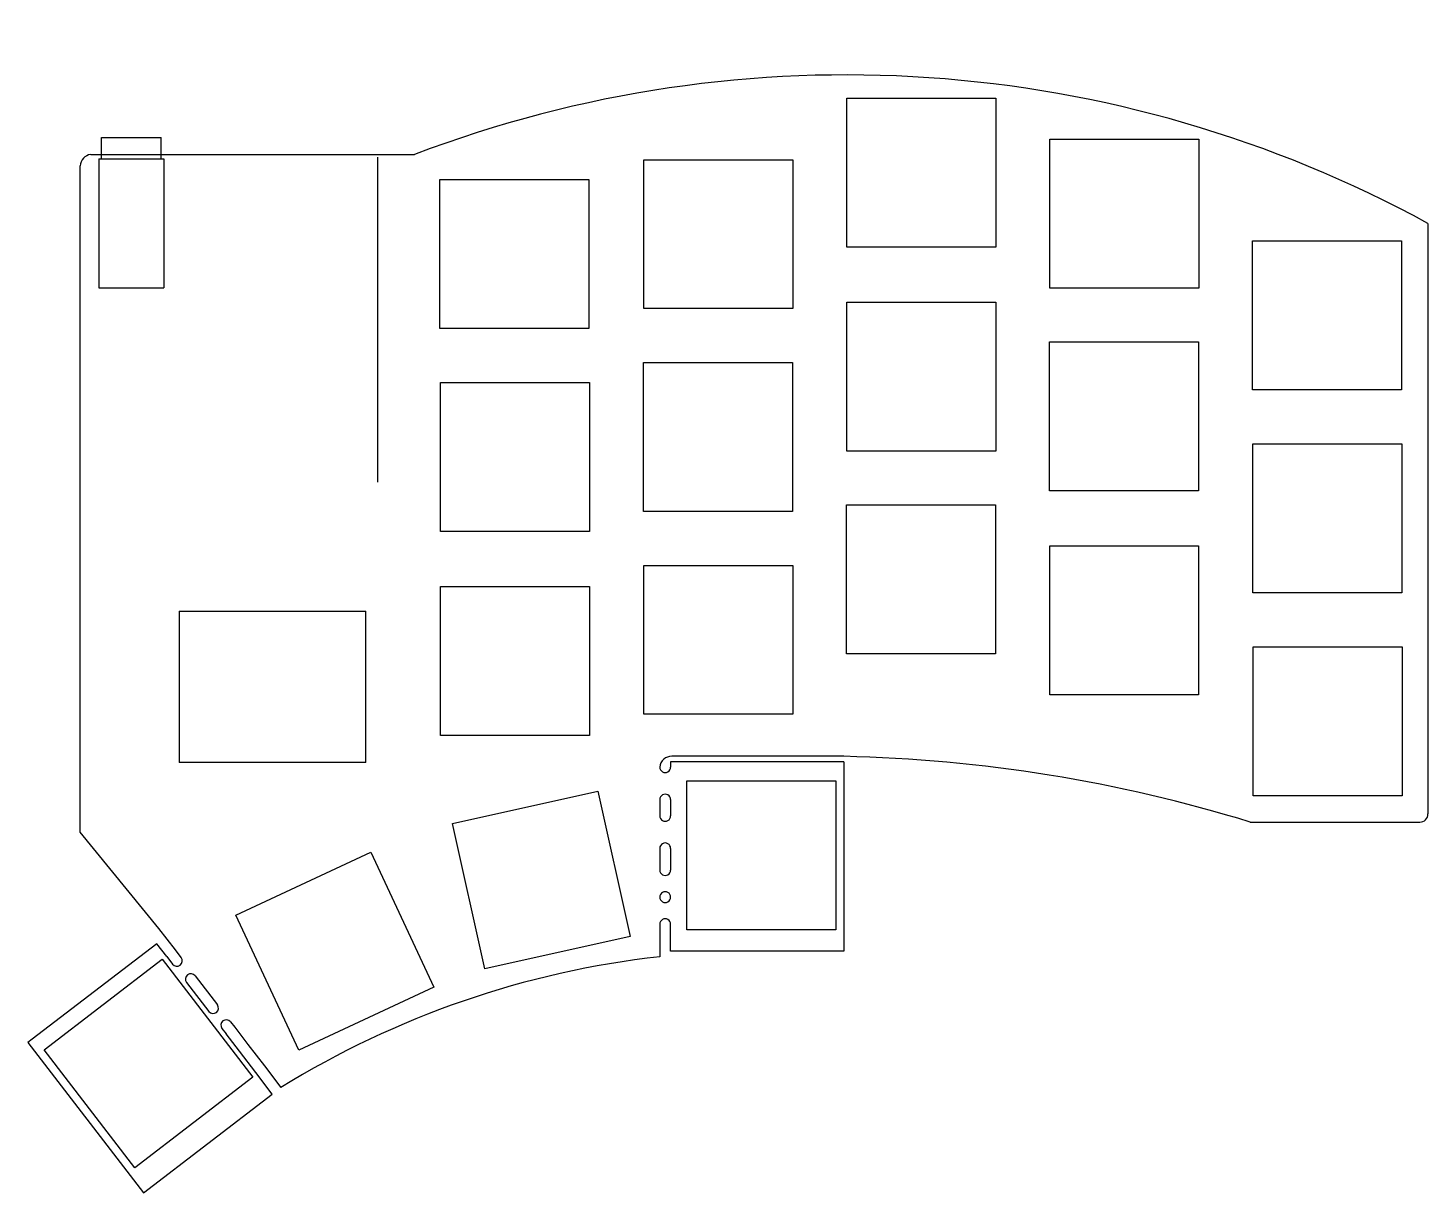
# Model space of a CAD drawing. Extents: x 0 to 131, y -105 to 4.
import ezdxf

# ---------------------------------------------------------------- set-up
doc = ezdxf.new("R2010")
doc.units = 0
doc.layers.get('0').update_dxf_attribs({"linetype": 'CONTINUOUS'})

msp = doc.modelspace()

# ---------------------------------------------------------------- linework, layer by layer
at = {"color": 7}
for p, q in [((76.816909, -2.251221), (90.786882, -2.251221)), ((76.816909, -16.221194), (76.816909, -2.251221)), ((90.786882, -2.251221), (90.786882, -16.221194)), ((6.927519, -7.952423), (6.927519, -5.952427)), ((6.927519, -5.952427), (12.527508, -5.952427)), ((12.527508, -7.952423), (12.527508, -5.952427)), ((95.877309, -20.066676), (95.877309, -6.096703)), ((95.877309, -6.096703), (109.847281, -6.096703)), ((109.847281, -6.096703), (109.847281, -20.066676)), ((5.90752, -7.535425), (14.907505, -7.535425)), ((14.907505, -7.535425), (27.507481, -7.535425)), ((27.507481, -7.535425), (36.288694, -7.535425)), ((32.790669, -7.802125), (32.790669, -38.282067)), ((4.924145, -71.09246), (4.924145, -8.608579)), ((6.677519, -7.952423), (12.777508, -7.952423)), ((6.677519, -7.952423), (6.677519, -20.0524)), ((12.777508, -7.952423), (12.777508, -20.0524)), ((57.799347, -21.995836), (57.799347, -8.025863)), ((57.799347, -8.025863), (71.76932, -8.025863)), ((71.76932, -8.025863), (71.76932, -21.995836)), ((38.66569, -9.887109), (52.635664, -9.887109)), ((38.66569, -23.857083), (38.66569, -9.887109)), ((52.635664, -9.887109), (52.635664, -23.857083)), ((131.33428, -14.012413), (131.33428, -69.384309)), ((114.864451, -15.648899), (128.834424, -15.648899)), ((114.864451, -29.618872), (114.864451, -15.648899)), ((128.834424, -15.648899), (128.834424, -29.618872)), ((90.786882, -16.221194), (76.816909, -16.221194)), ((6.677519, -20.0524), (12.777508, -20.0524)), ((109.847281, -20.066676), (95.877309, -20.066676)), ((71.76932, -21.995836), (57.799347, -21.995836)), ((76.836292, -21.376636), (90.806265, -21.376636)), ((76.836292, -35.346609), (76.836292, -21.376636)), ((90.806265, -21.376636), (90.806265, -35.346609)), ((52.635664, -23.857083), (38.66569, -23.857083)), ((95.8304, -39.077268), (95.8304, -25.107294)), ((95.8304, -25.107294), (109.800371, -25.107294)), ((109.800371, -25.107294), (109.800371, -39.077268)), ((57.752435, -27.036452), (71.722408, -27.036452)), ((57.752435, -41.006425), (57.752435, -27.036452)), ((71.722408, -27.036452), (71.722408, -41.006425)), ((38.709334, -42.891942), (38.709334, -28.921968)), ((38.709334, -28.921968), (52.679308, -28.921968)), ((52.679308, -28.921968), (52.679308, -42.891942)), ((128.834424, -29.618872), (114.864451, -29.618872)), ((90.806265, -35.346609), (76.836292, -35.346609)), ((114.908091, -34.683764), (128.878064, -34.683764)), ((114.908091, -48.653738), (114.908091, -34.683764)), ((128.878064, -34.683764), (128.878064, -48.653738)), ((109.800371, -39.077268), (95.8304, -39.077268)), ((76.789377, -54.357202), (76.789377, -40.387228)), ((76.789377, -40.387228), (90.75935, -40.387228)), ((90.75935, -40.387228), (90.75935, -54.357202)), ((71.722408, -41.006425), (57.752435, -41.006425)), ((52.679308, -42.891942), (38.709334, -42.891942)), ((95.849772, -44.232702), (109.819751, -44.232702)), ((95.849772, -58.202675), (95.849772, -44.232702)), ((109.819751, -44.232702), (109.819751, -58.202675)), ((57.79608, -60.041285), (57.79608, -46.071312)), ((57.79608, -46.071312), (71.766053, -46.071312)), ((71.766053, -46.071312), (71.766053, -60.041285)), ((38.728712, -62.017357), (38.728712, -48.047384)), ((38.728712, -48.047384), (52.698686, -48.047384)), ((52.698686, -48.047384), (52.698686, -62.017357)), ((128.878064, -48.653738), (114.908091, -48.653738)), ((14.209736, -50.3722), (31.709703, -50.3722)), ((14.209736, -50.3722), (14.209736, -64.572173)), ((31.709703, -64.572173), (31.709703, -50.3722)), ((114.951731, -67.688602), (114.951731, -53.718629)), ((114.951731, -53.718629), (128.921704, -53.718629)), ((128.921704, -53.718629), (128.921704, -67.688602)), ((90.75935, -54.357202), (76.789377, -54.357202)), ((109.819751, -58.202675), (95.849772, -58.202675)), ((71.766053, -60.041285), (57.79608, -60.041285)), ((52.698686, -62.017357), (38.728712, -62.017357)), ((76.552008, -63.980474), (60.418648, -63.977174)), ((31.709703, -64.572173), (14.209736, -64.572173)), ((60.296039, -64.488473), (60.296038, -64.996472)), ((76.552007, -64.488472), (60.296039, -64.488473)), ((76.552007, -64.488472), (76.552008, -82.26844)), ((61.831158, -80.247956), (61.831158, -66.277983)), ((61.831158, -66.277983), (75.801132, -66.277983)), ((75.801132, -66.277983), (75.801132, -80.247956)), ((39.833827, -70.278299), (53.472656, -67.254644)), ((53.472656, -67.254644), (56.496311, -80.893473)), ((59.280041, -68.044467), (59.28004, -69.568464)), ((60.296039, -68.044466), (60.296039, -69.568464)), ((128.921704, -67.688602), (114.951731, -67.688602)), ((42.857482, -83.917128), (39.833827, -70.278299)), ((114.651932, -70.146306), (130.572281, -70.146306)), ((12.303228, -80.127017), (4.924145, -71.09246)), ((19.531787, -78.863248), (32.192882, -72.959282)), ((32.192882, -72.959282), (38.096847, -85.620377)), ((59.28004, -72.616458), (59.280041, -74.648454)), ((60.296039, -72.616458), (60.296039, -74.648454)), ((25.435753, -91.524343), (19.531787, -78.863248)), ((59.280041, -79.728444), (59.28004, -82.776439)), ((60.296039, -82.26844), (60.296039, -79.728444)), ((13.849479, -82.142131), (12.303228, -80.127017)), ((56.496311, -80.893473), (42.857482, -83.917128)), ((75.801132, -80.247956), (61.831158, -80.247956)), ((12.115682, -81.551563), (0.428023, -90.51982)), ((13.043433, -82.760631), (12.115682, -81.551563)), ((14.385175, -82.847475), (13.849479, -82.142131)), ((76.552008, -82.26844), (60.296039, -82.26844)), ((1.537211, -91.505739), (12.620337, -83.001358)), ((12.620337, -83.001358), (21.124718, -94.084484)), ((13.043433, -82.760631), (13.579129, -83.465976)), ((14.898935, -85.178767), (16.980883, -87.899226)), ((15.704981, -84.560268), (17.786927, -87.280725)), ((38.096847, -85.620377), (25.435753, -91.524343)), ((19.023929, -88.892816), (19.415982, -89.39654)), ((0.428023, -90.51982), (0.025, -90.829069)), ((18.217883, -89.511317), (18.609938, -90.015041)), ((19.846937, -91.627131), (18.609938, -90.015041)), ((19.415982, -89.39654), (20.652983, -91.008631)), ((0.025, -90.829069), (10.848758, -104.934863)), ((10.041592, -102.588868), (1.537211, -91.505739)), ((21.393188, -93.642245), (19.846937, -91.627131)), ((20.652983, -91.008631), (22.199234, -93.023744)), ((22.199234, -93.023744), (23.745485, -95.038858)), ((21.124718, -94.084484), (10.041592, -102.588868)), ((22.939439, -95.657358), (21.393188, -93.642245)), ((10.848758, -104.934863), (22.939439, -95.657358))]:
    msp.add_line(p, q, dxfattribs=at)
for points in [[(131.33428, -14.012413), (102.128581, 1.957487), (67.390902, 4.324725), (36.288694, -7.535425)], [(5.90752, -7.535425), (5.364661, -7.610789), (4.951913, -8.061219), (4.924144, -8.608581)], [(60.418648, -63.977174), (59.828534, -63.960343), (59.328367, -64.4081), (59.280041, -64.996472)], [(114.651932, -70.146306), (102.295153, -66.35206), (89.474785, -64.2773), (76.552008, -63.980474)], [(59.280041, -64.996472), (59.280041, -65.177963), (59.376866, -65.345666), (59.534041, -65.436411)], [(59.534041, -65.436411), (59.691216, -65.527156), (59.884864, -65.527156), (60.042039, -65.43641)], [(60.042039, -65.43641), (60.199214, -65.345665), (60.296037, -65.177961), (60.296037, -64.99647)], [(59.534039, -67.604525), (59.376863, -67.69527), (59.280039, -67.862975), (59.280039, -68.044466)], [(60.042039, -67.604525), (59.884863, -67.513779), (59.691215, -67.513779), (59.534039, -67.604525)], [(60.296039, -68.044466), (60.296039, -67.862975), (60.199215, -67.69527), (60.042039, -67.604525)], [(59.28004, -69.568464), (59.28004, -69.749955), (59.376864, -69.917659), (59.53404, -70.008405)], [(60.04204, -70.008405), (60.199216, -69.917659), (60.29604, -69.749955), (60.29604, -69.568464)], [(131.111096, -69.923121), (131.253998, -69.780219), (131.33428, -69.586402), (131.33428, -69.384307)], [(59.53404, -70.008405), (59.691216, -70.09915), (59.884864, -70.09915), (60.04204, -70.008405)], [(130.572281, -70.146306), (130.774376, -70.146306), (130.968193, -70.066024), (131.111096, -69.923121)], [(59.534041, -72.176518), (59.376865, -72.267263), (59.280041, -72.434967), (59.280041, -72.616458)], [(60.04204, -72.176518), (59.884864, -72.085773), (59.691216, -72.085773), (59.534041, -72.176518)], [(60.296039, -72.616458), (60.296039, -72.434967), (60.199215, -72.267263), (60.04204, -72.176518)], [(59.280041, -74.648454), (59.280041, -74.829945), (59.376865, -74.997649), (59.534041, -75.088394)], [(60.04204, -75.088394), (60.199215, -74.997649), (60.296039, -74.829945), (60.296039, -74.648454)], [(59.534041, -75.088394), (59.691216, -75.179139), (59.884864, -75.179139), (60.04204, -75.088394)], [(59.534041, -76.748508), (59.376866, -76.839253), (59.280041, -77.006957), (59.280041, -77.188447)], [(59.280041, -77.188447), (59.280041, -77.369938), (59.376864, -77.537642), (59.53404, -77.628388)], [(60.04204, -76.748509), (59.884865, -76.657763), (59.691217, -76.657763), (59.534041, -76.748508)], [(60.042039, -77.628389), (60.199214, -77.537644), (60.296039, -77.36994), (60.296039, -77.188449)], [(60.296039, -77.188449), (60.296039, -77.006959), (60.199216, -76.839254), (60.04204, -76.748509)], [(59.53404, -77.628388), (59.691215, -77.719133), (59.884863, -77.719134), (60.042039, -77.628389)], [(59.534041, -79.288504), (59.376865, -79.37925), (59.280041, -79.546954), (59.280041, -79.728444)], [(60.04204, -79.288504), (59.884864, -79.197759), (59.691216, -79.197759), (59.534041, -79.288504)], [(60.296039, -79.728444), (60.296039, -79.546954), (60.199215, -79.37925), (60.04204, -79.288504)], [(13.57913, -83.465976), (13.75003, -83.688217), (14.068661, -83.729997), (14.291081, -83.559328)], [(14.291081, -83.559328), (14.5135, -83.38866), (14.555611, -83.070072), (14.385175, -82.847475)], [(59.28004, -82.776439), (46.673905, -84.18486), (34.537358, -88.372993), (23.745485, -95.038858)], [(14.992894, -84.466736), (14.770405, -84.637457), (14.728347, -84.956175), (14.898935, -85.178767)], [(15.704981, -84.560268), (15.534126, -84.337881), (15.215383, -84.296015), (14.992894, -84.466736)], [(16.980883, -87.899226), (17.151783, -88.121467), (17.470414, -88.163246), (17.692833, -87.992578)], [(17.692833, -87.992578), (17.915252, -87.821909), (17.957364, -87.503322), (17.786927, -87.280725)], [(18.312081, -88.799598), (18.089714, -88.970226), (18.047561, -89.288715), (18.217882, -89.511317)], [(19.023929, -88.892816), (18.852994, -88.670685), (18.534448, -88.62897), (18.312081, -88.799598)]]:
    msp.add_open_spline(points, degree=3, dxfattribs=at)

doc.saveas('drawing.dxf')
